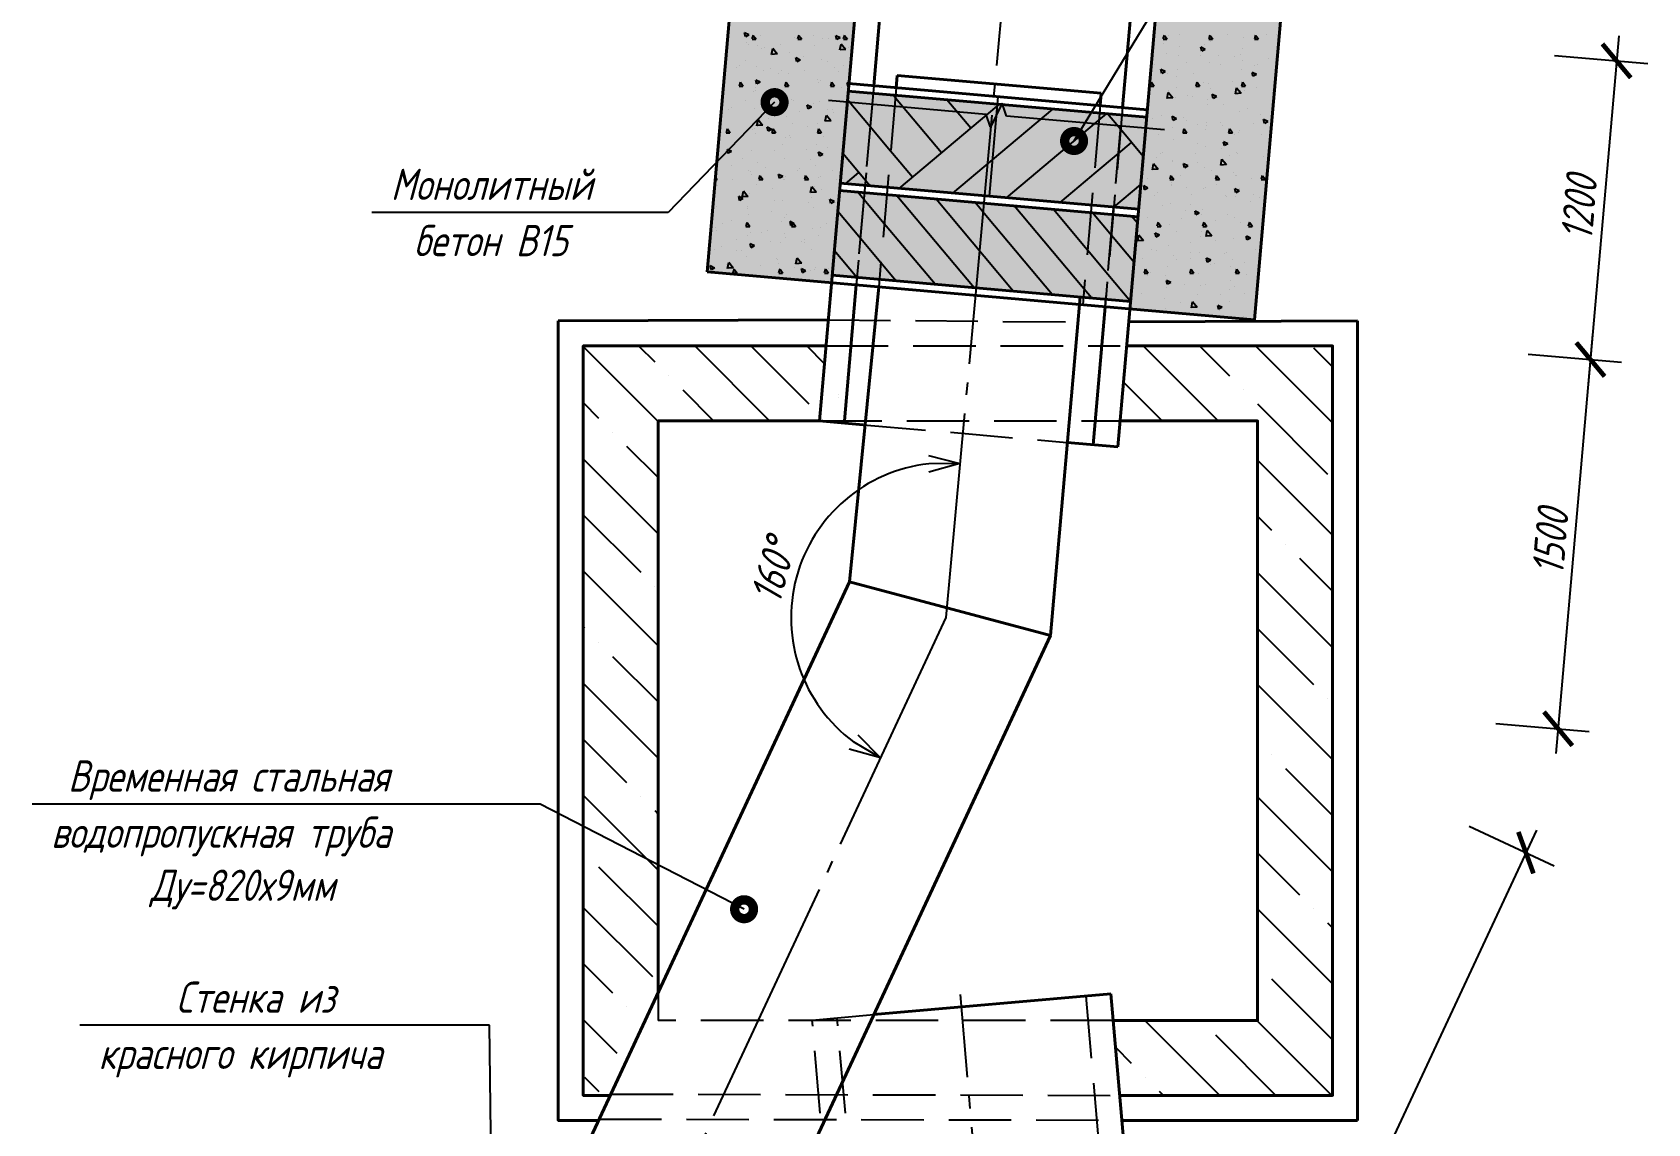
# Model space of a CAD drawing. Header units: millimetres. Extents: x 241890 to 271590, y -129581 to -108581.
# Drawn here: x 249598 to 256067, y -116726 to -112357 of the extents above; entities that cross this region are included whole.
import ezdxf

# ---------------------------------------------------------------- set-up
doc = ezdxf.new("R2010")
doc.units = ezdxf.units.MM
doc.linetypes.add('GOST2.303 4', pattern=[7, 5, -2, 0])
doc.linetypes.add('GOST2.303 5', pattern=[24, 20, -1.5, 1, -1.5])
doc.layers.get('0').update_dxf_attribs({"lineweight": 40})
for name, color, linetype in [('Заливка', 5, 'Continuous'), ('Линии', 7, 'Continuous'), ('Надписи', 7, 'Continuous'), ('СПДС_Надписи', 7, 'Continuous'), ('Штриховка', 7, 'Continuous')]:
    doc.layers.add(name, color=color, linetype=linetype)
doc.styles.add('GOST 2.304', font='CS_Gost2304.shx', dxfattribs={"oblique": 15})

# ---------------------------------------------------------------- blocks, each defined once
blk = doc.blocks.new('_ArchTick')
at = {"color": 0, "linetype": 'ByBlock', "const_width": 0.15}
blk.add_lwpolyline([(-0.5, -0.5), (0.5, 0.5)], dxfattribs=at)
blk = doc.blocks.new('_Open30')
at = {"color": 0, "linetype": 'ByBlock', "lineweight": -2}
for p, q in [((-1, 0.268), (0, 0)), ((0, 0), (-1, -0.268)), ((0, 0), (-1, 0))]:
    blk.add_line(p, q, dxfattribs=at)

msp = doc.modelspace()

# ---------------------------------------------------------------- hatches: boundary and pattern name
at = {"layer": 'Заливка', "ltscale": 50}
h = msp.add_hatch(color=254, dxfattribs=at)
h.paths.add_polyline_path([(252300.1, -113316), (252404.7, -112120.6), (252902.8, -112164.2), (252798.2, -113359.6)])
h.paths.add_polyline_path([(253993.6, -113464.2), (254098.2, -112268.8), (254596.3, -112312.4), (254491.7, -113507.8)])
h = msp.add_hatch(color=26, dxfattribs=at)
h.paths.add_polyline_path([(252800.8, -113329.7), (252830.4, -112991), (252930.1, -112999.7), (252900.4, -113338.5)])
h.paths.add_polyline_path([(252900.4, -113338.5), (252930.1, -112999.7), (253019.7, -113007.6), (252990.1, -113346.3)])
h.paths.add_polyline_path([(252990.1, -113346.3), (253019.7, -113007.6), (253028.7, -113008.4), (252999, -113347.1)])
h.paths.add_polyline_path([(252999, -113347.1), (253028.7, -113008.4), (253428.2, -113043.3), (253398.5, -113382)])
h.paths.add_polyline_path([(253398.5, -113382), (253428.2, -113043.3), (253827.6, -113078.3), (253798, -113417)])
h.paths.add_polyline_path([(253798, -113417), (253827.6, -113078.3), (253836.6, -113079.1), (253807, -113417.8)])
h.paths.add_polyline_path([(253807, -113417.8), (253836.6, -113079.1), (253926.3, -113086.9), (253896.6, -113425.6)])
h.paths.add_polyline_path([(253896.6, -113425.6), (253926.3, -113086.9), (254025.9, -113095.6), (253996.2, -113434.3)])
at = {"layer": 'Линии', "ltscale": 50}
h = msp.add_hatch(color=41, dxfattribs=at)
h.paths.add_polyline_path([(252865.3, -112592.6), (252833.1, -112961.1), (252932.7, -112969.9), (252964.9, -112601.3)])
h.paths.add_polyline_path([(252964.9, -112601.3), (252932.7, -112969.9), (253022.3, -112977.7), (253054.6, -112609.1)])
h.paths.add_polyline_path([(253054.6, -112609.1), (253022.3, -112977.7), (253031.3, -112978.5), (253063.5, -112609.9)])
h.paths.add_polyline_path([(253063.5, -112609.9), (253031.3, -112978.5), (253430.8, -113013.4), (253463, -112644.8)])
h.paths.add_polyline_path([(253463, -112644.8), (253430.8, -113013.4), (253830.2, -113048.4), (253862.5, -112679.8)])
h.paths.add_polyline_path([(253862.5, -112679.8), (253830.2, -113048.4), (253839.2, -113049.2), (253871.5, -112680.6)])
h.paths.add_polyline_path([(253871.5, -112680.6), (253839.2, -113049.2), (253928.9, -113057), (253961.1, -112688.4)])
h.paths.add_polyline_path([(253961.1, -112688.4), (253928.9, -113057), (254028.5, -113065.7), (254060.7, -112697.1)])

# ---------------------------------------------------------------- linework, layer by layer
at = {"ltscale": 50}
for p, q in [((252749.8, -113912.4), (252952.6, -111594.9)), ((253945, -114016.9), (254148, -111699.5)), ((252404.7, -112120.6), (252300.1, -113316)), ((252967.5, -112571.4), (252997.5, -112229.1)), ((253995.4, -112297), (253963.7, -112658.5)), ((253061.5, -112529.4), (253057.2, -112579.2)), ((253878.4, -112600.9), (253874.1, -112650.7)), ((252300.1, -113316), (254491.7, -113507.8)), ((252850.2, -113912.4), (252897.8, -113368.3)), ((252987.5, -113376.2), (252870.7, -114556.7)), ((253793.6, -113416.6), (253675, -114772.2)), ((251704.5, -113512.4), (252785.2, -113507.8)), ((251704.5, -116012.4), (251704.5, -113512.4)), ((253894, -113455.5), (253845.6, -114008.2)), ((253988.8, -113515.8), (254904.5, -113512.4)), ((254904.5, -113512.4), (254904.5, -116712.4)), ((252763.3, -113758.1), (252763.3, -113758.1)), ((252758.7, -113807.8), (252758.7, -113807.8)), ((252758.7, -113807.8), (252758.7, -113807.8)), ((252825.5, -113819.6), (252825.5, -113819.6)), ((252826.5, -113807.8), (252826.5, -113807.8)), ((253958.8, -113862.7), (253958.8, -113862.7)), ((252925.8, -113927.8), (252749.5, -113912.4)), ((253954.1, -113912.4), (253954.1, -113912.4)), ((253954.1, -113912.4), (253954.1, -113912.4)), ((253945, -114016.9), (253742.7, -113999.2)), ((251509.8, -117475.2), (252870.7, -114556.7)), ((252870.7, -114556.7), (253675, -114772.2)), ((252253, -117821.8), (253675, -114772.2)), ((253916.5, -116206.3), (252967.6, -116289.3)), ((253916.5, -116206.3), (253916.5, -116206.3)), ((253916.5, -116206.3), (253925.8, -116312.4)), ((253925.8, -116312.4), (254041.3, -117633.5)), ((254904.5, -116712.4), (253960.9, -116713.6))]:
    msp.add_line(p, q, dxfattribs=at)
for p, q in [((252404.7, -112120.6), (252300.1, -113316)), ((254596.3, -112312.4), (254491.7, -113507.8))]:
    msp.add_line(p, q)
at = {"ltscale": 40}
for p, q in [((253061.5, -112529.4), (253878.4, -112600.9)), ((252865.3, -112592.6), (254060.7, -112697.1)), ((252867.9, -112562.7), (254063.3, -112667.3)), ((252830.4, -112991), (254025.9, -113095.6)), ((252833.1, -112961.1), (254028.5, -113065.7)), ((252800.8, -113329.7), (253996.2, -113434.3))]:
    msp.add_line(p, q, dxfattribs=at)
at = {"ltscale": 50}
for points in [[(251912.2, -116612.4), (251804.5, -116612.4), (251804.5, -113612.4), (252776.1, -113612.4)], [(253980.4, -113612.4), (254804.5, -113612.4), (254804.5, -116612.4), (253952, -116612.4)], [(252104.5, -116199.8), (252104.5, -113912.4), (252749.8, -113912.4)], [(253954.1, -113912.4), (254504.5, -113912.4), (254504.5, -116312.4), (253925.8, -116312.4)], [(251865.5, -116712.4), (251704.5, -116712.4), (251704.5, -116012.4)]]:
    msp.add_lwpolyline(points, dxfattribs=at)
at = {"layer": 'Линии', "linetype": 'GOST2.303 5', "ltscale": 50}
for p, q in [((253550.3, -111493.6), (253256, -114700.1)), ((253256, -114700.1), (251043.7, -119445.3)), ((253448, -117735.6), (253314.4, -116208.7))]:
    msp.add_line(p, q, dxfattribs=at)
at = {"layer": 'Линии', "linetype": 'GOST2.303 4', "ltscale": 50}
for p, q in [((252967.5, -112571.4), (252897.8, -113368.3)), ((253057.2, -112579.2), (252987.5, -113376.2)), ((252793.7, -113407.8), (252861.1, -112636.9)), ((252793.7, -113407.8), (252861.1, -112636.9)), ((252960.7, -112645.6), (252849.9, -113912.4)), ((252960.7, -112645.6), (252849.9, -113912.4)), ((253874.1, -112650.7), (253804.3, -113447.7)), ((253963.7, -112658.5), (253894, -113455.5)), ((253845.3, -114008.2), (253956.9, -112732.8)), ((253845.3, -114008.2), (253956.9, -112732.8)), ((253989.1, -113512.4), (254056.6, -112741.5)), ((253989.1, -113512.4), (254056.6, -112741.5)), ((252793.7, -113407.8), (252749.5, -113912.4)), ((252793.7, -113407.8), (252749.5, -113912.4)), ((252793.6, -113408.6), (252784.9, -113507.8)), ((252793.6, -113408.6), (252784.9, -113507.8)), ((252784.9, -113507.8), (253751.4, -113516.7)), ((253945, -114016.9), (253989.1, -113512.4)), ((253945, -114016.9), (253989.1, -113512.4)), ((252775.8, -113612.4), (253954.1, -113612.4)), ((253954.1, -113912.4), (253963.3, -113807.8)), ((252749.5, -113912.4), (253954.1, -113912.4)), ((252925.8, -113927.8), (253945, -114016.9)), ((252104.5, -116199.8), (252104.5, -116312.4)), ((253816.9, -116215), (253941.7, -117642.2)), ((253916.5, -116206.3), (253952, -116612.4)), ((252721, -116310.8), (252967.6, -116289.3)), ((253925.8, -116312.4), (252104.5, -116312.4)), ((252845.1, -117729.4), (252721, -116310.8)), ((252945.5, -117729.4), (252820.7, -116302.1)), ((251914.5, -116607.3), (253952, -116612.4)), ((251867.9, -116707.3), (253960.7, -116711.3))]:
    msp.add_line(p, q, dxfattribs=at)
at = {"layer": 'Линии', "linetype": 'Continuous', "ltscale": 50}
for p, q in [((253053.8, -112618.3), (253045.4, -112608.3)), ((252953.2, -112735.5), (252862.3, -112627.2)), ((253062, -112628.1), (253053.8, -112618.3)), ((253239.4, -112839.5), (253062, -112628.1)), ((253069.7, -112981.9), (253462.4, -112652.4)), ((253356.1, -112741.5), (253260.1, -112627.1)), ((253443.6, -112867.1), (253685.3, -112664.3)), ((253462.4, -112652.4), (253470.6, -112645.5)), ((253035, -112833), (252953.2, -112735.5)), ((253499.1, -113019.4), (253859.2, -112717.3)), ((253859.2, -112717.3), (253869, -112709.1)), ((253869, -112709.1), (253900, -112683.1)), ((253956.1, -112745.4), (253904.2, -112683.4)), ((253947.7, -112842), (254000.2, -112797.9)), ((254047, -112853.7), (253956.1, -112745.4)), ((252934.4, -112950.2), (252843.5, -112841.9)), ((253043.2, -112842.8), (253035, -112833)), ((253122.6, -112937.5), (253043.2, -112842.8)), ((253284.4, -113000.6), (253443.6, -112867.1)), ((253850.2, -112923.8), (253947.7, -112842)), ((252855, -112963.1), (252907.9, -112918.7)), ((253713.8, -113038.2), (253840.4, -112932)), ((253840.4, -112932), (253850.2, -112923.8)), ((252952.3, -112971.6), (252934.4, -112950.2)), ((253928.9, -113056.7), (254037.2, -112965.8)), ((253928.5, -113057), (253928.9, -113056.7)), ((251804.5, -113615.1), (252104.5, -113915.1)), ((252026.3, -113612.4), (252090.5, -113676.5)), ((252250.8, -113612.4), (252550.8, -113912.4)), ((252475.4, -113612.4), (252707.9, -113844.9)), ((252699.9, -113612.4), (252769.7, -113682.2)), ((254046.9, -113612.4), (254346.9, -113912.4)), ((254271.4, -113612.4), (254391.7, -113732.7)), ((254495.9, -113612.4), (254804.5, -113921)), ((254728.4, -113620.4), (254804.5, -113696.5)), ((252146.6, -113732.7), (252146.6, -113732.7)), ((253967.7, -113757.7), (254122.4, -113912.4)), ((252202.7, -113788.8), (252326.3, -113912.4)), ((254447.8, -113788.8), (254447.8, -113788.8)), ((251804.5, -113839.6), (251866, -113901)), ((254503.9, -113844.9), (254784.6, -114125.5)), ((251922.1, -113957.2), (251922.1, -113957.2)), ((251978.2, -114013.3), (252104.5, -114139.6)), ((251804.5, -114064.1), (252104.5, -114364.1)), ((254504.5, -114070), (254804.5, -114370)), ((251804.5, -114288.6), (252034.4, -114518.4)), ((254504.5, -114294.5), (254560.1, -114350.1)), ((254616.2, -114406.2), (254616.2, -114406.2)), ((254672.3, -114462.3), (254804.5, -114594.5)), ((251804.5, -114513.1), (252104.5, -114813.1)), ((254504.5, -114519), (254804.5, -114819)), ((252090.5, -114574.6), (252090.5, -114574.6)), ((251804.5, -114737.6), (251809.9, -114742.9)), ((254504.5, -114743.5), (254728.4, -114967.4)), ((251866, -114799.1), (251866, -114799.1)), ((251922.1, -114855.2), (252104.5, -115037.6)), ((251804.5, -114962.1), (252104.5, -115262.1)), ((254504.5, -114968), (254804.5, -115268)), ((254784.6, -115023.6), (254784.6, -115023.6)), ((251804.5, -115186.6), (251978.2, -115360.3)), ((254560.1, -115248.1), (254560.1, -115248.1)), ((254616.2, -115304.2), (254804.5, -115492.5)), ((251804.5, -115411.1), (252104.5, -115711.1)), ((252034.4, -115416.5), (252034.4, -115416.5)), ((254504.5, -115417), (254804.5, -115717)), ((252090.5, -115472.6), (252104.5, -115486.6)), ((251809.9, -115641), (251809.9, -115641)), ((254504.5, -115641.5), (254672.3, -115809.3)), ((251866, -115697.1), (252104.5, -115935.6)), ((251804.5, -115860.1), (252081.4, -116137)), ((254504.5, -115866.1), (254804.5, -116166.1)), ((254728.4, -115865.5), (254728.4, -115865.5)), ((254784.6, -115921.6), (254804.5, -115941.5)), ((251804.5, -116084.6), (251922.1, -116202.2)), ((254560.1, -116146.1), (254804.5, -116390.6)), ((251978.2, -116258.4), (251978.2, -116258.4)), ((251804.5, -116309.1), (251938.6, -116443.2)), ((254052.8, -116312.4), (254352.8, -116612.4)), ((254279.4, -116314.5), (254279.4, -116314.5)), ((254501.8, -116312.4), (254801.8, -116612.4)), ((253935.1, -116419.2), (253998.8, -116482.9)), ((254335.6, -116370.6), (254577.3, -116612.4)), ((251809.9, -116539), (251867.2, -116596.3)), ((254054.9, -116539), (254054.9, -116539)), ((254111.1, -116595.1), (254128.3, -116612.4))]:
    msp.add_line(p, q, dxfattribs=at)
at = {"layer": 'Линии', "ltscale": 50}
for p, q in [((253418, -112685.6), (252786.4, -112630.4)), ((253418, -112685.6), (252786.4, -112630.4)), ((253430.8, -113013.4), (253465.6, -112615)), ((253482.1, -112641), (253435.6, -112737.4)), ((253482.1, -112641), (253435.6, -112737.4)), ((253499.7, -112692.8), (253482.1, -112641)), ((253499.7, -112692.8), (253482.1, -112641)), ((253435.6, -112737.4), (253418, -112685.6)), ((253435.6, -112737.4), (253418, -112685.6)), ((254131.3, -112748), (253499.7, -112692.8)), ((254131.3, -112748), (253499.7, -112692.8))]:
    msp.add_line(p, q, dxfattribs=at)
at = {"layer": 'Надписи', "ltscale": 50}
for p, q in [((253769.6, -112792.2), (254387, -111775.5)), ((252570.6, -112636.7), (252144.1, -113078.2)), ((252144.1, -113078.2), (250958.4, -113078.2)), ((251631.9, -115446.6), (249598.5, -115446.6)), ((252448.5, -115867.3), (251631.9, -115446.6)), ((251428.5, -116332), (249788.7, -116332)), ((251446, -117612.1), (251428.5, -116332))]:
    msp.add_line(p, q, dxfattribs=at)
at = {"layer": 'Надписи', "ltscale": 50, "const_width": 75}
for points in [[(252589.4, -112636.7, 1), (252551.9, -112636.7, 1)], [(253788.4, -112792.2, 1), (253750.9, -112792.2, 1)], [(252467.2, -115867.3, 1), (252429.7, -115867.3, 1)]]:
    msp.add_lwpolyline(points, format="xyb", close=True, dxfattribs=at)
at = {"layer": 'СПДС_Надписи', "ltscale": 50}
for p, q in [((255950.7, -112371.8), (255828.7, -113766.5)), ((255693, -112449.7), (256066.5, -112482.4)), ((255846.2, -113567.3), (255699.4, -115244.6)), ((255588.4, -113645.1), (255962, -113677.8)), ((255588.4, -113645.1), (255962, -113677.8)), ((255459.1, -115123.2), (255832.6, -115155.9)), ((255621.1, -115550.3), (254114.6, -118781.2)), ((255352.3, -115535.3), (255692.2, -115693.8))]:
    msp.add_line(p, q, dxfattribs=at)
msp.add_arc((253256, -114700.1), 619.5, 96.33635, 233.42345, dxfattribs=at)
at = {"layer": 'Штриховка', "linetype": 'Continuous', "ltscale": 50}
for p, q in [((252454.1, -112375.2), (252450.3, -112359.4)), ((252467.5, -112367.8), (252450.4, -112359.5)), ((252467.3, -112367.6), (252454, -112375)), ((252458.3, -112399.6), (252458.3, -112399.6)), ((252467, -112404.3), (252467, -112404.3)), ((252495.5, -112386.1), (252480.2, -112386.1)), ((252481.2, -112383.6), (252485.5, -112368)), ((252496.3, -112386.3), (252485.3, -112370.7)), ((252501.1, -112408.9), (252501.1, -112408.9)), ((252514.6, -112370.2), (252514.6, -112370.2)), ((252593.9, -112405.7), (252593.9, -112405.7)), ((252650.2, -112376.4), (252650.2, -112376.4)), ((252678.3, -112386.1), (252663.1, -112386.1)), ((252664.1, -112383.6), (252668.4, -112368)), ((252679.1, -112386.3), (252668.2, -112370.7)), ((252724.4, -112368.6), (252724.4, -112368.6)), ((252729.4, -112411.8), (252729.4, -112411.8)), ((252761.6, -112382.3), (252761.6, -112382.3)), ((252785.8, -112382.5), (252785.8, -112382.5)), ((252787, -112382.4), (252787, -112382.4)), ((252819.5, -112386.7), (252815.7, -112371)), ((252832.9, -112379.4), (252815.8, -112371)), ((252832.7, -112379.2), (252819.4, -112386.5)), ((252832.4, -112427.7), (252837.3, -112404)), ((252855, -112426.6), (252837.1, -112404.3)), ((252861.2, -112386.1), (252846, -112386.1)), ((252847, -112383.6), (252851.3, -112368)), ((252862, -112386.3), (252851.1, -112370.7)), ((254141.4, -112386.1), (254126.1, -112386.1)), ((254127.1, -112383.6), (254131.4, -112368)), ((254127.5, -112401.2), (254127.5, -112401.2)), ((254142.2, -112386.3), (254131.3, -112370.7)), ((254146.8, -112368.3), (254146.8, -112368.3)), ((254190.1, -112415.1), (254190.1, -112415.1)), ((254190.4, -112365), (254190.4, -112365)), ((254292.2, -112406.6), (254292.2, -112406.6)), ((254324.3, -112386.1), (254309, -112386.1)), ((254310, -112383.6), (254314.3, -112368)), ((254325.1, -112386.3), (254314.1, -112370.7)), ((254316.8, -112392.4), (254316.8, -112392.4)), ((254384.9, -112365.5), (254384.9, -112365.5)), ((254447.5, -112379.4), (254447.5, -112379.4)), ((254507.1, -112386.1), (254491.9, -112386.1)), ((254492.9, -112383.6), (254497.2, -112368)), ((254508, -112386.3), (254497, -112370.7)), ((254541.9, -112364.7), (254541.9, -112364.7)), ((254579.2, -112367.5), (254579.2, -112367.5)), ((252452.4, -112470.3), (252452.4, -112470.3)), ((252517.9, -112420.1), (252517.9, -112420.1)), ((252529.6, -112418.2), (252529.6, -112418.2)), ((252558.6, -112446), (252563.5, -112422.2)), ((252581.8, -112443.8), (252559, -112445.3)), ((252581.3, -112444.8), (252563.4, -112422.6)), ((252630.9, -112439.4), (252630.9, -112439.4)), ((252659.6, -112475.4), (252655.8, -112459.6)), ((252672.9, -112468.1), (252655.8, -112459.7)), ((252672.8, -112467.8), (252659.5, -112475.2)), ((252663.3, -112458.3), (252663.3, -112458.3)), ((252687.5, -112453.2), (252687.5, -112453.2)), ((252757.3, -112466.8), (252757.3, -112466.8)), ((252782.3, -112474.2), (252782.3, -112474.2)), ((252855.5, -112425.5), (252832.7, -112427)), ((252865, -112417.9), (252865, -112417.9)), ((254085.2, -112472.9), (254085.2, -112472.9)), ((254141.5, -112443.6), (254141.5, -112443.6)), ((254186.1, -112449.5), (254186.1, -112449.5)), ((254220.7, -112479), (254220.7, -112479)), ((254277.1, -112449.7), (254277.1, -112449.7)), ((254294.6, -112425.6), (254277.4, -112417.2)), ((254281.2, -112432.9), (254277.4, -112417.2)), ((254294.4, -112425.4), (254281.1, -112432.7)), ((254312.5, -112476.9), (254312.5, -112476.9)), ((254348, -112450.1), (254348, -112450.1)), ((254412.6, -112455.8), (254412.6, -112455.8)), ((254437.5, -112444.8), (254437.5, -112444.8)), ((254442.8, -112471.1), (254442.8, -112471.1)), ((254445.2, -112421.6), (254445.2, -112421.6)), ((254548.2, -112461.9), (254548.2, -112461.9)), ((254574.9, -112452.1), (254574.9, -112452.1)), ((252418.1, -112497.2), (252418.1, -112497.2)), ((252430.1, -112488.9), (252430.1, -112488.9)), ((252496.8, -112493.4), (252496.8, -112493.4)), ((252524.8, -112509.9), (252524.8, -112509.9)), ((252553.7, -112503.3), (252553.7, -112503.3)), ((252587.4, -112523.8), (252587.4, -112523.8)), ((252597.8, -112508.6), (252597.8, -112508.6)), ((252626.6, -112523.9), (252626.6, -112523.9)), ((252689.3, -112509.4), (252689.3, -112509.4)), ((252808.6, -112496.6), (252808.6, -112496.6)), ((252824.8, -112515.5), (252824.8, -112515.5)), ((252844.9, -112488.1), (252844.9, -112488.1)), ((254090.6, -112485.8), (254090.6, -112485.8)), ((254121.2, -112521.6), (254117.4, -112505.8)), ((254134.6, -112514.3), (254117.5, -112505.9)), ((254134.5, -112514), (254121.1, -112521.4)), ((254144.1, -112520.2), (254144.1, -112520.2)), ((254181.8, -112534), (254181.8, -112534)), ((254185.3, -112506.8), (254185.3, -112506.8)), ((254247.9, -112520.7), (254247.9, -112520.7)), ((254356.3, -112485.1), (254356.3, -112485.1)), ((254440.9, -112506.1), (254440.9, -112506.1)), ((254486.6, -112533.1), (254482.8, -112517.4)), ((254500, -112525.8), (254482.9, -112517.5)), ((254499.9, -112525.6), (254486.5, -112533)), ((254491.9, -112491.2), (254491.9, -112491.2)), ((254505.4, -112485), (254505.4, -112485)), ((254570.6, -112536.6), (254570.6, -112536.6)), ((252443.7, -112573.4), (252428.5, -112573.4)), ((252429.5, -112570.9), (252433.8, -112555.3)), ((252444.5, -112573.5), (252433.6, -112557.9)), ((252487.9, -112594.5), (252487.9, -112594.5)), ((252492.6, -112577.9), (252492.6, -112577.9)), ((252493.4, -112588.7), (252493.4, -112588.7)), ((252499.6, -112564), (252495.8, -112548.3)), ((252513, -112556.7), (252495.9, -112548.4)), ((252512.8, -112556.5), (252499.5, -112563.9)), ((252626.6, -112573.4), (252611.3, -112573.4)), ((252612.3, -112570.9), (252616.6, -112555.3)), ((252627.4, -112573.5), (252616.5, -112557.9)), ((252622.3, -112608.4), (252622.3, -112608.4)), ((252743.1, -112546.8), (252743.1, -112546.8)), ((252745.4, -112558.8), (252745.4, -112558.8)), ((252753, -112551.3), (252753, -112551.3)), ((252809.5, -112573.4), (252794.2, -112573.4)), ((252795.2, -112570.9), (252799.5, -112555.3)), ((252810.3, -112573.5), (252799.3, -112557.9)), ((252840.1, -112579.8), (252840.1, -112579.8)), ((252865, -112575.6), (252861.2, -112559.9)), ((252867.9, -112563.1), (252861.3, -112559.9)), ((252866.9, -112574.3), (252864.9, -112575.4)), ((254089.6, -112573.4), (254074.4, -112573.4)), ((254075.4, -112570.9), (254079.7, -112555.3)), ((254078.6, -112570.5), (254078.6, -112570.5)), ((254090.4, -112573.5), (254079.5, -112557.9)), ((254142.1, -112621.9), (254147, -112598.1)), ((254164.8, -112620.7), (254146.9, -112598.4)), ((254148.4, -112591.4), (254148.4, -112591.4)), ((254180.6, -112576.6), (254180.6, -112576.6)), ((254223.9, -112608.7), (254223.9, -112608.7)), ((254272.5, -112573.4), (254257.3, -112573.4)), ((254258.3, -112570.9), (254262.6, -112555.3)), ((254273.3, -112573.5), (254262.4, -112557.9)), ((254289.4, -112558.5), (254289.4, -112558.5)), ((254308.2, -112561.4), (254308.2, -112561.4)), ((254316.2, -112582.7), (254316.2, -112582.7)), ((254340.1, -112614.5), (254322.9, -112606.1)), ((254326.7, -112621.8), (254322.9, -112606.1)), ((254405.9, -112555.7), (254405.9, -112555.7)), ((254415.8, -112603.6), (254420.7, -112579.9)), ((254439, -112601.4), (254416.2, -112602.9)), ((254438.5, -112602.5), (254420.6, -112580.2)), ((254434.8, -112596.7), (254434.8, -112596.7)), ((254436.6, -112590.6), (254436.6, -112590.6)), ((254455.4, -112573.4), (254440.1, -112573.4)), ((254441.1, -112570.9), (254445.4, -112555.3)), ((254456.2, -112573.5), (254445.3, -112557.9)), ((254451.7, -112588.8), (254451.7, -112588.8)), ((254500.6, -112576.7), (254500.6, -112576.7)), ((254563.2, -112590.6), (254563.2, -112590.6)), ((252359.9, -112633.3), (252359.9, -112633.3)), ((252387.8, -112665.1), (252387.8, -112665.1)), ((252399.8, -112660.1), (252399.8, -112660.1)), ((252456.1, -112630.8), (252456.1, -112630.8)), ((252488.3, -112662.4), (252488.3, -112662.4)), ((252535.3, -112666.2), (252535.3, -112666.2)), ((252582.6, -112615.5), (252582.6, -112615.5)), ((252591.7, -112636.9), (252591.7, -112636.9)), ((252638.8, -112626.9), (252638.8, -112626.9)), ((252645.2, -112629.4), (252645.2, -112629.4)), ((252670.9, -112672.3), (252670.9, -112672.3)), ((252705.1, -112664.3), (252701.3, -112648.5)), ((252718.5, -112656.9), (252701.3, -112648.6)), ((252718.3, -112656.7), (252705, -112664.1)), ((252727.2, -112643), (252727.2, -112643)), ((252748.7, -112635.8), (252748.7, -112635.8)), ((252784.1, -112665.1), (252784.1, -112665.1)), ((252803.2, -112664.4), (252803.2, -112664.4)), ((254165.3, -112619.7), (254142.5, -112621.2)), ((254177.5, -112618.5), (254177.5, -112618.5)), ((254243.1, -112612.4), (254243.1, -112612.4)), ((254303.9, -112645.9), (254303.9, -112645.9)), ((254305.7, -112626.3), (254305.7, -112626.3)), ((254339.9, -112614.2), (254326.6, -112621.6)), ((254369.3, -112647), (254369.3, -112647)), ((254463.7, -112661.3), (254463.7, -112661.3)), ((254566.3, -112621.1), (254566.3, -112621.1)), ((252355.6, -112717.8), (252355.6, -112717.8)), ((252499.9, -112731.4), (252504.8, -112707.7)), ((252523, -112729.2), (252500.2, -112730.7)), ((252522.5, -112730.2), (252504.6, -112708)), ((252545.1, -112752.9), (252541.3, -112737.2)), ((252558.5, -112745.6), (252541.4, -112737.2)), ((252545.7, -112700.2), (252545.7, -112700.2)), ((252618, -112692.9), (252618, -112692.9)), ((252640.5, -112721.2), (252640.5, -112721.2)), ((252703.1, -112735), (252703.1, -112735)), ((252744.4, -112720.3), (252744.4, -112720.3)), ((252773.6, -112713.2), (252778.5, -112689.4)), ((252796.7, -112711), (252773.9, -112712.5)), ((252796.3, -112712), (252778.3, -112689.7)), ((252806.5, -112678.4), (252806.5, -112678.4)), ((254083, -112704.1), (254083, -112704.1)), ((254119.5, -112688.8), (254119.5, -112688.8)), ((254166.7, -112710.5), (254162.9, -112694.7)), ((254180.1, -112703.1), (254163, -112694.8)), ((254180, -112702.9), (254166.6, -112710.3)), ((254173.2, -112703), (254173.2, -112703)), ((254206.2, -112697.1), (254206.2, -112697.1)), ((254218.5, -112710.2), (254218.5, -112710.2)), ((254264.9, -112727.1), (254264.9, -112727.1)), ((254299.6, -112730.4), (254299.6, -112730.4)), ((254301, -112718.1), (254301, -112718.1)), ((254354.1, -112716.3), (254354.1, -112716.3)), ((254363.6, -112731.9), (254363.6, -112731.9)), ((254432.3, -112675.1), (254432.3, -112675.1)), ((254489.7, -112722.4), (254489.7, -112722.4)), ((254514.6, -112685.2), (254514.6, -112685.2)), ((254545.5, -112714.7), (254528.4, -112706.3)), ((254532.2, -112722), (254528.4, -112706.3)), ((254545.4, -112714.4), (254532.1, -112721.8)), ((254558.4, -112682.3), (254558.4, -112682.3)), ((252351.3, -112802.3), (252351.3, -112802.3)), ((252359.6, -112757.7), (252359.6, -112757.7)), ((252391.9, -112760.7), (252376.7, -112760.7)), ((252377.7, -112758.1), (252382, -112742.5)), ((252392.7, -112760.8), (252381.8, -112745.2)), ((252383, -112756.9), (252383, -112756.9)), ((252425.2, -112790.8), (252425.2, -112790.8)), ((252445.6, -112770.8), (252445.6, -112770.8)), ((252484, -112746.9), (252484, -112746.9)), ((252490.6, -112740.5), (252490.6, -112740.5)), ((252495.2, -112763.8), (252495.2, -112763.8)), ((252558.4, -112745.4), (252545, -112752.7)), ((252574.8, -112760.7), (252559.6, -112760.7)), ((252560.6, -112758.1), (252564.9, -112742.5)), ((252575.6, -112760.8), (252564.7, -112745.2)), ((252613.7, -112777.4), (252613.7, -112777.4)), ((252630.7, -112769.9), (252630.7, -112769.9)), ((252636, -112778.8), (252636, -112778.8)), ((252757.7, -112760.7), (252742.5, -112760.7)), ((252743.5, -112758.1), (252747.8, -112742.5)), ((252758.5, -112760.8), (252747.6, -112745.2)), ((252766.3, -112776), (252766.3, -112776)), ((254106.1, -112767.7), (254106.1, -112767.7)), ((254162.2, -112739.5), (254162.2, -112739.5)), ((254169, -112787.5), (254169, -112787.5)), ((254220.7, -112760.7), (254205.5, -112760.7)), ((254206.5, -112758.1), (254210.8, -112742.5)), ((254221.6, -112760.8), (254210.6, -112745.2)), ((254264.1, -112802.7), (254264.1, -112802.7)), ((254297.8, -112745.6), (254297.8, -112745.6)), ((254372.2, -112810.7), (254368.4, -112794.9)), ((254385.6, -112803.3), (254368.5, -112795)), ((254385.4, -112803.1), (254372.1, -112810.5)), ((254403.6, -112760.7), (254388.4, -112760.7)), ((254389.4, -112758.1), (254393.7, -112742.5)), ((254404.4, -112760.8), (254393.5, -112745.2)), ((254410.2, -112765.3), (254410.2, -112765.3)), ((254428, -112759.6), (254428, -112759.6)), ((254433.4, -112751.7), (254433.4, -112751.7)), ((254521.5, -112767), (254521.5, -112767)), ((252346.1, -112841.5), (252346.1, -112841.5)), ((252385.2, -112841.6), (252381.4, -112825.8)), ((252398.6, -112834.3), (252381.4, -112825.9)), ((252398.4, -112834), (252385.1, -112841.4)), ((252440.8, -112862.5), (252440.8, -112862.5)), ((252479.7, -112831.4), (252479.7, -112831.4)), ((252570.5, -112829), (252570.5, -112829)), ((252603.6, -112805.8), (252603.6, -112805.8)), ((252609.4, -112861.9), (252609.4, -112861.9)), ((252698.3, -112826.8), (252698.3, -112826.8)), ((252715.9, -112867.3), (252715.9, -112867.3)), ((252740.1, -112804.8), (252740.1, -112804.8)), ((252750.6, -112853.1), (252746.8, -112837.4)), ((252764, -112845.8), (252746.8, -112837.5)), ((252763.8, -112845.6), (252750.5, -112853)), ((252760.9, -112840.7), (252760.9, -112840.7)), ((252781.3, -112817), (252781.3, -112817)), ((254101.3, -112859.4), (254101.3, -112859.4)), ((254116.8, -112840.7), (254116.8, -112840.7)), ((254122.1, -112837.1), (254122.1, -112837.1)), ((254257.6, -112843.2), (254257.6, -112843.2)), ((254295.3, -112814.9), (254295.3, -112814.9)), ((254357.1, -112889.1), (254362, -112865.3)), ((254358.8, -112823.7), (254358.8, -112823.7)), ((254379.7, -112887.9), (254361.8, -112865.6)), ((254393.2, -112849.3), (254393.2, -112849.3)), ((254421.4, -112837.6), (254421.4, -112837.6)), ((254423.7, -112844.1), (254423.7, -112844.1)), ((254528.8, -112855.4), (254528.8, -112855.4)), ((252341.2, -112920.6), (252341.2, -112920.6)), ((252347, -112886.8), (252347, -112886.8)), ((252397.6, -112891.3), (252397.6, -112891.3)), ((252466.1, -112909.1), (252466.1, -112909.1)), ((252475.4, -112915.9), (252475.4, -112915.9)), ((252476.8, -112926.7), (252476.8, -112926.7)), ((252503.4, -112876.4), (252503.4, -112876.4)), ((252508.8, -112945.4), (252513.1, -112929.8)), ((252523.9, -112948.1), (252512.9, -112932.5)), ((252533.1, -112897.4), (252533.1, -112897.4)), ((252604, -112934.5), (252586.9, -112926.1)), ((252590.6, -112941.8), (252586.9, -112926.1)), ((252612.4, -112932.8), (252612.4, -112932.8)), ((252661.4, -112911.4), (252661.4, -112911.4)), ((252668.7, -112903.5), (252668.7, -112903.5)), ((252691.7, -112945.4), (252696, -112929.8)), ((252706.7, -112948.1), (252695.8, -112932.5)), ((252735.8, -112889.3), (252735.8, -112889.3)), ((252756.1, -112932.4), (252756.1, -112932.4)), ((252804.3, -112909.6), (252804.3, -112909.6)), ((254051.3, -112891), (254051.3, -112891)), ((254083.4, -112907.3), (254088.3, -112883.5)), ((254106.5, -112905.1), (254083.7, -112906.6)), ((254106, -112906.1), (254088.1, -112883.9)), ((254154.7, -112945.4), (254159, -112929.8)), ((254169.8, -112948.1), (254158.9, -112932.5)), ((254163.9, -112873.3), (254163.9, -112873.3)), ((254164.7, -112872), (254164.7, -112872)), ((254196.6, -112929.2), (254196.6, -112929.2)), ((254212.3, -112899.3), (254208.5, -112883.6)), ((254225.6, -112892), (254208.5, -112883.7)), ((254225.5, -112891.8), (254212.2, -112899.2)), ((254262.1, -112879), (254262.1, -112879)), ((254291.1, -112899.4), (254291.1, -112899.4)), ((254321.9, -112908.3), (254321.9, -112908.3)), ((254337.6, -112945.4), (254341.9, -112929.8)), ((254352.7, -112948.1), (254341.7, -112932.5)), ((254380.2, -112886.8), (254357.4, -112888.4)), ((254407.5, -112917.2), (254407.5, -112917.2)), ((254416.6, -112929.3), (254416.6, -112929.3)), ((254419.4, -112928.6), (254419.4, -112928.6)), ((254520.5, -112945.4), (254524.8, -112929.8)), ((254535.6, -112948.1), (254524.6, -112932.5)), ((252340.2, -112947.9), (252332.3, -112947.9)), ((252341, -112948.1), (252333.3, -112937)), ((252342.7, -112971.3), (252342.7, -112971.3)), ((252403.9, -112947.1), (252403.9, -112947.1)), ((252441.1, -113016.9), (252446, -112993.1)), ((252463.8, -113015.7), (252445.9, -112993.4)), ((252498.7, -112968.1), (252498.7, -112968.1)), ((252523.1, -112947.9), (252507.8, -112947.9)), ((252561.3, -112982), (252561.3, -112982)), ((252603.9, -112934.2), (252590.5, -112941.6)), ((252605.1, -112946.4), (252605.1, -112946.4)), ((252611.5, -112947.4), (252611.5, -112947.4)), ((252705.9, -112947.9), (252690.7, -112947.9)), ((252714.8, -112998.6), (252719.7, -112974.8)), ((252737.9, -112996.4), (252715.1, -112997.9)), ((252737.5, -112997.4), (252719.6, -112975.2)), ((252731.5, -112973.8), (252731.5, -112973.8)), ((252748, -112938.9), (252748, -112938.9)), ((252756.8, -112985.6), (252756.8, -112985.6)), ((252818.7, -112946.3), (252818.7, -112946.3)), ((252927.8, -113025.9), (252903.9, -112997.5)), ((254052.3, -112988), (254048.5, -112972.3)), ((254065.7, -112980.7), (254048.6, -112972.3)), ((254065.5, -112980.4), (254052.2, -112987.8)), ((254064.4, -112944), (254064.4, -112944)), ((254169, -112947.9), (254153.7, -112947.9)), ((254159.2, -112965), (254159.2, -112965)), ((254160, -112970.7), (254160, -112970.7)), ((254160.4, -112956.5), (254160.4, -112956.5)), ((254221.8, -112978.9), (254221.8, -112978.9)), ((254286.8, -112983.9), (254286.8, -112983.9)), ((254295.6, -112976.8), (254295.6, -112976.8)), ((254351.9, -112947.9), (254336.6, -112947.9)), ((254342, -112967.4), (254342, -112967.4)), ((254417.7, -112999.5), (254413.9, -112983.8)), ((254431.1, -112992.2), (254414, -112983.9)), ((254430.9, -112992), (254417.6, -112999.4)), ((254431.2, -112982.9), (254431.2, -112982.9)), ((254479.2, -112943.2), (254479.2, -112943.2)), ((254534.7, -112947.9), (254519.5, -112947.9)), ((252338.4, -113055.8), (252338.4, -113055.8)), ((252430.7, -113030.5), (252426.9, -113014.7)), ((252444.1, -113023.1), (252426.9, -113014.8)), ((252443.9, -113022.9), (252430.6, -113030.3)), ((252436.6, -113024.3), (252436.6, -113024.3)), ((252464.2, -113014.6), (252441.4, -113016.2)), ((252461.8, -113052.7), (252461.8, -113052.7)), ((252463.4, -113061), (252463.4, -113061)), ((252471.1, -113000.4), (252471.1, -113000.4)), ((252572.2, -113030.4), (252572.2, -113030.4)), ((252600.9, -113030.9), (252600.9, -113030.9)), ((252707.8, -113036.5), (252707.8, -113036.5)), ((252719.2, -113017), (252719.2, -113017)), ((252727.2, -113058.3), (252727.2, -113058.3)), ((252796.1, -113042), (252792.3, -113026.3)), ((252809.5, -113034.7), (252792.4, -113026.3)), ((252809.3, -113034.4), (252796, -113041.8)), ((252814, -113038), (252814, -113038)), ((253009.6, -113123.4), (252927.8, -113025.9)), ((253369.5, -113379.5), (253060.4, -113011.2)), ((253409.7, -113254.5), (253217, -113024.9)), ((253423.4, -113097.9), (253373.5, -113038.6)), ((253801.6, -113375.8), (253530.1, -113052.2)), ((254092.3, -113009.3), (254092.3, -113009.3)), ((254103.7, -113000), (254103.7, -113000)), ((254122.3, -113049.7), (254122.3, -113049.7)), ((254156.1, -113041), (254156.1, -113041)), ((254237.6, -113047.5), (254237.6, -113047.5)), ((254239.3, -113006.2), (254239.3, -113006.2)), ((254374.8, -113012.3), (254374.8, -113012.3)), ((254379.7, -113013.9), (254379.7, -113013.9)), ((254415.1, -113013.1), (254415.1, -113013.1)), ((254474.5, -113034.9), (254474.5, -113034.9)), ((254487.3, -113005.7), (254487.3, -113005.7)), ((254510.4, -113018.4), (254510.4, -113018.4)), ((252361.6, -113123.3), (252361.6, -113123.3)), ((252397.9, -113111.3), (252397.9, -113111.3)), ((252457.1, -113132.7), (252461.4, -113117.1)), ((252472.1, -113135.3), (252461.2, -113119.7)), ((252466.8, -113084.9), (252466.8, -113084.9)), ((252556.5, -113073.7), (252556.5, -113073.7)), ((252596.6, -113115.4), (252596.6, -113115.4)), ((252608.7, -113099.3), (252608.7, -113099.3)), ((252619.1, -113087.6), (252619.1, -113087.6)), ((252636.2, -113130.7), (252632.4, -113114.9)), ((252649.5, -113123.3), (252632.4, -113115)), ((252649.4, -113123.1), (252636.1, -113130.5)), ((252639.9, -113132.7), (252644.2, -113117.1)), ((252655, -113135.3), (252644.1, -113119.7)), ((252777.1, -113122.6), (252777.1, -113122.6)), ((252914.1, -113182.5), (252823.2, -113074.1)), ((253017.8, -113133.2), (253009.6, -113123.4)), ((253682.6, -113406.9), (253423.4, -113097.9)), ((253815.3, -113219.2), (253686.7, -113065.9)), ((253919, -113169.9), (253843.2, -113079.6)), ((254023.6, -113121.7), (253999.8, -113093.3)), ((254063.5, -113097.6), (254063.5, -113097.6)), ((254103, -113132.6), (254107.3, -113117)), ((254118, -113135.3), (254107.1, -113119.7)), ((254151.8, -113125.5), (254151.8, -113125.5)), ((254199.1, -113103.7), (254199.1, -113103.7)), ((254217, -113070.7), (254217, -113070.7)), ((254271.1, -113080.9), (254254, -113072.5)), ((254257.8, -113088.2), (254254, -113072.5)), ((254271, -113080.6), (254257.7, -113088)), ((254279.6, -113084.5), (254279.6, -113084.5)), ((254282.5, -113068.4), (254282.5, -113068.4)), ((254285.9, -113132.6), (254290.2, -113117)), ((254300.9, -113135.3), (254290, -113119.7)), ((254334.7, -113109.9), (254334.7, -113109.9)), ((254382.9, -113085.8), (254382.9, -113085.8)), ((254410.8, -113097.6), (254410.8, -113097.6)), ((254437.6, -113119.6), (254437.6, -113119.6)), ((254468.7, -113132.6), (254473, -113117)), ((254470.3, -113116), (254470.3, -113116)), ((254483.8, -113135.3), (254472.9, -113119.7)), ((252334.2, -113140.3), (252334.2, -113140.3)), ((252339, -113151.8), (252339, -113151.8)), ((252418.3, -113187.2), (252418.3, -113187.2)), ((252471.3, -113135.2), (252456.1, -113135.2)), ((252462.5, -113169.5), (252462.5, -113169.5)), ((252474.6, -113157.9), (252474.6, -113157.9)), ((252519.6, -113158.4), (252519.6, -113158.4)), ((252543.2, -113149.5), (252543.2, -113149.5)), ((252610.2, -113164), (252610.2, -113164)), ((252614.3, -113179.4), (252614.3, -113179.4)), ((252654.2, -113135.2), (252638.9, -113135.2)), ((252688.6, -113187.8), (252688.6, -113187.8)), ((252723, -113142.8), (252723, -113142.8)), ((252745.8, -113170.1), (252745.8, -113170.1)), ((252754.1, -113137.5), (252754.1, -113137.5)), ((252995.9, -113280), (252914.1, -113182.5)), ((253213, -113365.8), (253017.8, -113133.2)), ((254009.9, -113278.3), (253919, -113169.9)), ((254024.6, -113192.8), (254029.5, -113169)), ((254047.7, -113190.5), (254024.9, -113192.1)), ((254047.3, -113191.6), (254029.3, -113169.3)), ((254089.5, -113161.2), (254089.5, -113161.2)), ((254097.8, -113176.9), (254094, -113161.1)), ((254111.2, -113169.5), (254094.1, -113161.2)), ((254111, -113169.3), (254097.7, -113176.7)), ((254117.2, -113135.2), (254102, -113135.2)), ((254180.1, -113155.3), (254180.1, -113155.3)), ((254274.8, -113176.3), (254274.8, -113176.3)), ((254278.2, -113152.9), (254278.2, -113152.9)), ((254300.1, -113135.2), (254284.9, -113135.2)), ((254298.3, -113174.5), (254303.2, -113150.7)), ((254321.4, -113172.3), (254298.6, -113173.8)), ((254321, -113173.3), (254303.1, -113151.1)), ((254337.4, -113190.2), (254337.4, -113190.2)), ((254406.5, -113182.1), (254406.5, -113182.1)), ((254463.2, -113188.4), (254459.4, -113172.7)), ((254476.6, -113181.1), (254459.5, -113172.7)), ((254476.5, -113180.8), (254463.1, -113188.2)), ((254483, -113135.2), (254467.7, -113135.2)), ((252329.9, -113224.8), (252329.9, -113224.8)), ((252356.9, -113215.1), (252356.9, -113215.1)), ((252419.5, -113229), (252419.5, -113229)), ((252438.8, -113229.6), (252438.8, -113229.6)), ((252458.2, -113254), (252458.2, -113254)), ((252476.2, -113219.3), (252472.4, -113203.6)), ((252489.6, -113212), (252472.5, -113203.7)), ((252489.4, -113211.8), (252476.1, -113219.2)), ((252553.9, -113193.4), (252553.9, -113193.4)), ((252592.3, -113199.9), (252592.3, -113199.9)), ((252676.9, -113193.2), (252676.9, -113193.2)), ((252689.4, -113199.5), (252689.4, -113199.5)), ((252718.7, -113227.3), (252718.7, -113227.3)), ((252899.8, -113338.4), (252809.5, -113230.7)), ((253526.1, -113393.2), (253409.7, -113254.5)), ((253823.5, -113229), (253815.3, -113219.2)), ((253905.3, -113326.5), (253823.5, -113229)), ((254017.4, -113212), (254017.4, -113212)), ((254024, -113211.4), (254024, -113211.4)), ((254080, -113225.9), (254080, -113225.9)), ((254101.5, -113231.2), (254101.5, -113231.2)), ((254147.5, -113210), (254147.5, -113210)), ((254169.3, -113249.7), (254169.3, -113249.7)), ((254234.8, -113199.4), (254234.8, -113199.4)), ((254237.1, -113237.4), (254237.1, -113237.4)), ((254273.9, -113237.4), (254273.9, -113237.4)), ((254372.6, -113243.5), (254372.6, -113243.5)), ((254380.2, -113237.7), (254380.2, -113237.7)), ((254495.4, -113225.2), (254495.4, -113225.2)), ((254508.2, -113249.6), (254508.2, -113249.6)), ((252329.6, -113300.7), (252312.5, -113292.3)), ((252316.3, -113308), (252312.5, -113292.3)), ((252329.5, -113300.4), (252316.2, -113307.8)), ((252320, -113299.7), (252320, -113299.7)), ((252325.6, -113309.3), (252325.6, -113309.3)), ((252378.1, -113284.8), (252378.1, -113284.8)), ((252382.3, -113302.3), (252387.2, -113278.5)), ((252405.4, -113300.1), (252382.6, -113301.6)), ((252405, -113301.1), (252387.1, -113278.8)), ((252405.3, -113319.9), (252409.6, -113304.3)), ((252420.3, -113322.6), (252409.4, -113307)), ((252414.7, -113320.7), (252414.7, -113320.7)), ((252513.7, -113290.9), (252513.7, -113290.9)), ((252577.4, -113264), (252577.4, -113264)), ((252584.2, -113267.9), (252584.2, -113267.9)), ((252588, -113284.4), (252588, -113284.4)), ((252588.2, -113319.9), (252592.5, -113304.3)), ((252603.2, -113322.6), (252592.3, -113307)), ((252649.3, -113297.1), (252649.3, -113297.1)), ((252656, -113284), (252660.9, -113260.3)), ((252679.2, -113281.8), (252656.3, -113283.3)), ((252678.7, -113282.9), (252660.8, -113260.6)), ((252672.2, -113285), (252672.2, -113285)), ((252681.7, -113319.5), (252677.9, -113303.8)), ((252695, -113312.2), (252677.9, -113303.9)), ((252694.9, -113312), (252681.6, -113319.4)), ((252714.4, -113311.8), (252714.4, -113311.8)), ((252729.5, -113306.1), (252729.5, -113306.1)), ((252734.8, -113298.9), (252734.8, -113298.9)), ((252771.1, -113319.9), (252775.4, -113304.3)), ((252786.1, -113322.6), (252775.2, -113307)), ((252784.8, -113303.2), (252784.8, -113303.2)), ((253004.1, -113289.7), (252995.9, -113280)), ((253056.4, -113352.1), (253004.1, -113289.7)), ((254013.4, -113264.1), (254013.4, -113264.1)), ((254045.2, -113260.6), (254045.2, -113260.6)), ((254051.2, -113319.9), (254055.5, -113304.3)), ((254066.3, -113322.6), (254055.3, -113307)), ((254075.2, -113317.6), (254075.2, -113317.6)), ((254143.2, -113294.5), (254143.2, -113294.5)), ((254180.7, -113266.7), (254180.7, -113266.7)), ((254234.1, -113319.9), (254238.4, -113304.3)), ((254237.9, -113260.9), (254237.9, -113260.9)), ((254249.1, -113322.6), (254238.2, -113307)), ((254303.3, -113277.1), (254299.5, -113261.3)), ((254316.7, -113269.8), (254299.5, -113261.4)), ((254316.5, -113269.5), (254303.2, -113276.9)), ((254314.7, -113287.9), (254314.7, -113287.9)), ((254316.3, -113272.8), (254316.3, -113272.8)), ((254332.7, -113281.9), (254332.7, -113281.9)), ((254395.3, -113295.8), (254395.3, -113295.8)), ((254402.2, -113266.6), (254402.2, -113266.6)), ((254417, -113319.9), (254421.3, -113304.3)), ((254432, -113322.6), (254421.1, -113307)), ((254451.9, -113278.9), (254451.9, -113278.9)), ((252419.5, -113322.4), (252404.3, -113322.4)), ((252602.4, -113322.4), (252587.2, -113322.4)), ((252785.3, -113322.4), (252770.1, -113322.4)), ((253809.8, -113385.6), (253801.6, -113375.8)), ((253839.2, -113420.6), (253809.8, -113385.6)), ((253995.7, -113434.3), (253905.3, -113326.5)), ((254005, -113358.2), (254005, -113358.2)), ((254009.1, -113348.6), (254009.1, -113348.6)), ((254065.5, -113322.4), (254050.2, -113322.4)), ((254065, -113329.8), (254065, -113329.8)), ((254137.8, -113331.5), (254137.8, -113331.5)), ((254138.9, -113379), (254138.9, -113379)), ((254143.3, -113365.7), (254139.5, -113350)), ((254156.7, -113358.4), (254139.6, -113350.1)), ((254140.6, -113364.3), (254140.6, -113364.3)), ((254156.6, -113358.2), (254143.2, -113365.6)), ((254210.3, -113368), (254210.3, -113368)), ((254248.3, -113322.4), (254233.1, -113322.4)), ((254269.6, -113321.9), (254269.6, -113321.9)), ((254276.2, -113370.4), (254276.2, -113370.4)), ((254295.8, -113366.5), (254295.8, -113366.5)), ((254397.9, -113351.1), (254397.9, -113351.1)), ((254411.7, -113376.5), (254411.7, -113376.5)), ((254431.2, -113322.4), (254416, -113322.4)), ((254460, -113326.2), (254460, -113326.2)), ((253996.6, -113446.8), (253995.1, -113447.7)), ((253996.8, -113447.1), (253995.2, -113446.3)), ((254004.8, -113433.1), (254004.8, -113433.1)), ((254038.3, -113402.2), (254038.3, -113402.2)), ((254133, -113423.2), (254133, -113423.2)), ((254195.6, -113437.1), (254195.6, -113437.1)), ((254239.5, -113459.9), (254244.4, -113436.2)), ((254262.2, -113458.7), (254244.3, -113436.5)), ((254265.3, -113406.4), (254265.3, -113406.4)), ((254348.8, -113466), (254345, -113450.2)), ((254362.2, -113458.6), (254345, -113450.3)), ((254355.7, -113406.3), (254355.7, -113406.3)), ((254390.5, -113387.5), (254390.5, -113387.5)), ((254393.7, -113435.6), (254393.7, -113435.6)), ((254453.1, -113401.4), (254453.1, -113401.4)), ((254134.6, -113463.5), (254134.6, -113463.5)), ((254262.6, -113457.7), (254239.8, -113459.2)), ((254362, -113458.4), (254348.7, -113465.8)), ((254353.6, -113472.2), (254353.6, -113472.2)), ((254368, -113497), (254369.5, -113491.6)), ((254371.5, -113497.3), (254369.3, -113494.2)), ((254448.3, -113493.2), (254448.3, -113493.2))]:
    msp.add_line(p, q, dxfattribs=at)

# ---------------------------------------------------------------- block references
at = {"layer": 'СПДС_Надписи', "ltscale": 50, "xscale": 125, "yscale": 125, "zscale": 125}
for name, p, rotation in [('_ArchTick', (255942, -112471.5), 84.99999999998714), ('_ArchTick', (255837.4, -113666.9), 84.99999999998269), ('_ArchTick', (255837.4, -113666.9), 264.9999999999871), ('_Open30', (253312.6, -114083.2), 0.5462674033027826), ('_ArchTick', (255708.1, -115145), 264.9999999999827), ('_Open30', (252994.2, -115261.6), 329.2135264310368), ('_ArchTick', (255578.9, -115641), 64.99999999998602)]:
    msp.add_blockref(name, p, dxfattribs=dict(at, rotation=rotation))

# ---------------------------------------------------------------- texts
at = {"layer": 'Надписи', "ltscale": 50, "style": 'GOST 2.304', "oblique": 15}
for s, p in [('Монолитный', (251033.4, -113028.2)), ('бетон В15', (251125.6, -113253.2)), ('Временная стальная', (249741.4, -115396.6)), ('водопропускная труба', (249673.5, -115621.6)), ('Ду=820х9мм', (250070.9, -115833.9)), ('Стенка из', (250173.9, -116282)), ('красного кирпича', (249863.7, -116507))]:
    msp.add_text(s, height=125, dxfattribs=at).set_placement(p)

# ---------------------------------------------------------------- next in the draw order: texts
at = {"layer": 'СПДС_Надписи', "ltscale": 50, "char_height": 125, "attachment_point": 5, "style": 'GOST 2.304', "bg_fill": 3, "box_fill_scale": 1.1, "bg_fill_color": 256, "bg_fill_true_color": 13158600, "bg_fill_transparency": 0}
for s, insert, rotation in [('\\A1;1200', (255791.5, -113060.6), 85), ('\\A1;1500', (255676.8, -114397.6), 85), ('\\A1;160°', (252563.9, -114513.1), 74.8799)]:
    msp.add_mtext(s, dxfattribs=dict(at, insert=insert, rotation=rotation))

doc.saveas('drawing.dxf')
